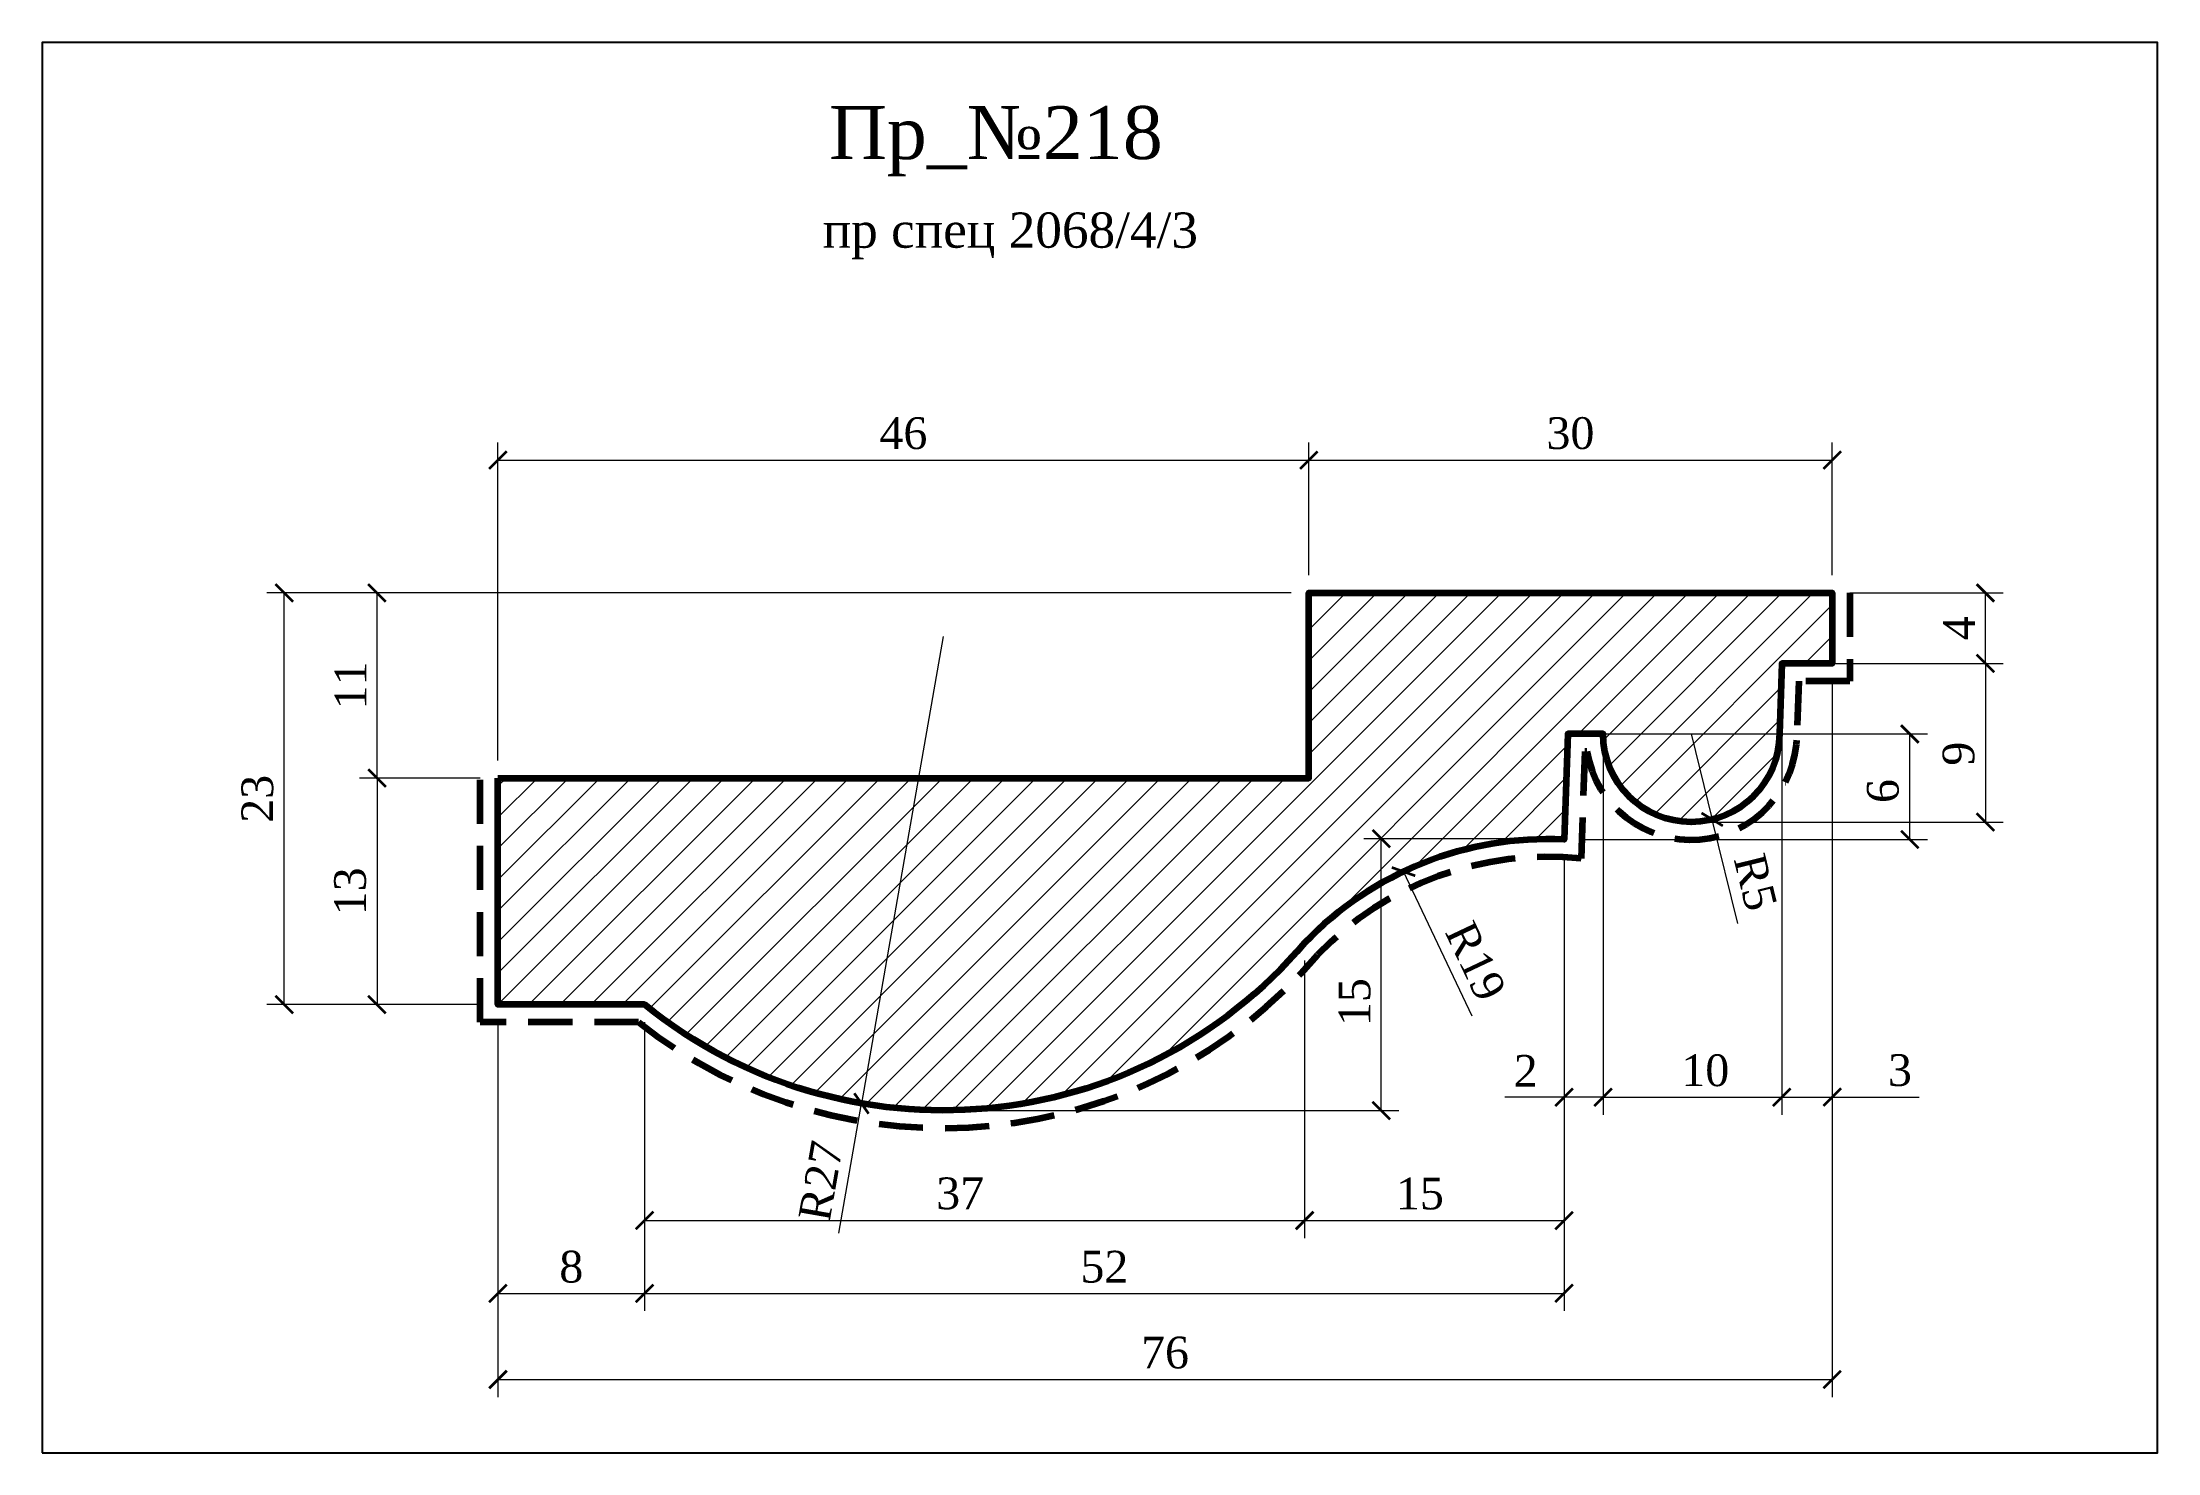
# Model space of a CAD drawing. Header units: millimetres. Extents: x 308964 to 309084, y -97386 to -97306.
import ezdxf

# ---------------------------------------------------------------- set-up
doc = ezdxf.new("R2010")
doc.units = ezdxf.units.MM
doc.header["$MEASUREMENT"] = 0
doc.linetypes.add('HIDDEN', pattern=[0.375, 0.25, -0.125])
doc.layers.add('Outside panel', color=7, linetype='Continuous', lineweight=18, true_color=0x7f5e57)
doc.layers.add('линия 50', color=1, linetype='Continuous', lineweight=140)
doc.layers.add('размеры в модели', color=7, linetype='Continuous')
doc.styles.add('ELECT', font='times.ttf')
doc.styles.get("Standard").update_dxf_attribs({"font": 'times.ttf'})
doc.dimstyles.new('M_1', dxfattribs={"dimtxt": 1.8, "dimasz": 1, "dimexe": 1, "dimexo": 1, "dimgap": 0.6, "dimtad": 1, "dimdec": 0, "dimdsep": 46, "dimtxsty": 'Standard', "dimblk": 'ARCHTICK', "dimcen": -5, "dimclrd": 7, "dimclre": 7, "dimclrt": 7, "dimadec": 0, "dimazin": 0, "dimtfac": 1, "dimtdec": 0, "dimtmove": 0, "dimatfit": 3, "dimfxl": 1, "dimtolj": 1, "dimtzin": 0, "dimlwd": 5, "dimlwe": 5, "dimarcsym": 0})

# ---------------------------------------------------------------- blocks, each defined once
blk = doc.blocks.new('_ArchTick')
at = {"color": 0, "linetype": 'ByBlock', "const_width": 0.15}
blk.add_lwpolyline([(-0.5, -0.5), (0.5, 0.5)], dxfattribs=at)
blk = doc.blocks.new('*D20')
at = {"layer": 'Defpoints', "color": 0, "ltscale": 1000, "transparency": 16777216}
for p in [(309040.17, -97351.36), (309050.54, -97351.36), (309015.56, -97366.78)]:
    blk.add_point(p, dxfattribs=at)
at = {"layer": 'размеры в модели', "color": 7, "lineweight": 5, "ltscale": 1000, "transparency": 16777216}
for p, q in [((309049.54, -97351.36), (309039.17, -97351.36)), ((309040.17, -97366.78), (309040.17, -97351.36)), ((309016.56, -97366.78), (309041.17, -97366.78))]:
    blk.add_line(p, q, dxfattribs=at)
for p, rotation in [((309040.17, -97351.36), 90), ((309040.17, -97366.78), 270)]:
    blk.add_blockref('_ArchTick', p, dxfattribs=dict(at, rotation=rotation))
at = {"layer": 'размеры в модели', "color": 7, "ltscale": 1000, "transparency": 16777216, "insert": (309038.66, -97360.63), "char_height": 1.8, "attachment_point": 5, "rotation": 90}
blk.add_mtext('\\A1;15', dxfattribs=at)
blk = doc.blocks.new('*D19')
at = {"layer": 'Defpoints', "color": 0, "ltscale": 1000, "transparency": 16777216}
for p in [(309050.54, -97351.41), (309035.82, -97357.27), (309050.54, -97373.02)]:
    blk.add_point(p, dxfattribs=at)
at = {"layer": 'размеры в модели', "color": 7, "lineweight": 5, "ltscale": 1000, "transparency": 16777216}
for p, q in [((309050.54, -97352.41), (309050.54, -97374.02)), ((309035.82, -97358.27), (309035.82, -97374.02)), ((309035.82, -97373.02), (309050.54, -97373.02))]:
    blk.add_line(p, q, dxfattribs=at)
at = {"layer": 'размеры в модели', "color": 7, "lineweight": 5, "ltscale": 1000, "transparency": 16777216, "rotation": 180}
blk.add_blockref('_ArchTick', (309035.82, -97373.02), dxfattribs=at)
at = {"layer": 'размеры в модели', "color": 7, "lineweight": 5, "ltscale": 1000, "transparency": 16777216}
blk.add_blockref('_ArchTick', (309050.54, -97373.02), dxfattribs=at)
at = {"layer": 'размеры в модели', "color": 7, "ltscale": 1000, "transparency": 16777216, "insert": (309042.36, -97371.5), "char_height": 1.8, "attachment_point": 5}
blk.add_mtext('\\A1;15', dxfattribs=at)
blk = doc.blocks.new('*D18')
at = {"layer": 'Defpoints', "color": 0, "ltscale": 1000, "transparency": 16777216}
for p in [(309035.82, -97357.27), (308998.38, -97360.77), (309035.82, -97373.01)]:
    blk.add_point(p, dxfattribs=at)
at = {"layer": 'размеры в модели', "color": 7, "lineweight": 5, "ltscale": 1000, "transparency": 16777216}
for p, q in [((309035.82, -97358.27), (309035.82, -97374.01)), ((308998.38, -97361.77), (308998.38, -97374.01)), ((308998.38, -97373.01), (309035.82, -97373.01))]:
    blk.add_line(p, q, dxfattribs=at)
at = {"layer": 'размеры в модели', "color": 7, "lineweight": 5, "ltscale": 1000, "transparency": 16777216, "rotation": 180}
blk.add_blockref('_ArchTick', (308998.38, -97373.01), dxfattribs=at)
at = {"layer": 'размеры в модели', "color": 7, "lineweight": 5, "ltscale": 1000, "transparency": 16777216}
blk.add_blockref('_ArchTick', (309035.82, -97373.01), dxfattribs=at)
at = {"layer": 'размеры в модели', "color": 7, "ltscale": 1000, "transparency": 16777216, "insert": (309016.28, -97371.49), "char_height": 1.8, "attachment_point": 5}
blk.add_mtext('\\A1;37', dxfattribs=at)
blk = doc.blocks.new('*D17')
at = {"layer": 'Defpoints', "color": 0, "ltscale": 1000, "transparency": 16777216}
for p in [(309041.43, -97353.23), (309049.63, -97370.52)]:
    blk.add_point(p, dxfattribs=at)
at = {"layer": 'размеры в модели', "color": 7, "lineweight": 5, "ltscale": 1000, "transparency": 16777216}
blk.add_line((309045.32, -97361.43), (309041.43, -97353.23), dxfattribs=at)
at = {"layer": 'размеры в модели', "color": 7, "lineweight": 5, "ltscale": 1000, "transparency": 16777216, "rotation": 115.3464012885633}
blk.add_blockref('_ArchTick', (309041.43, -97353.23), dxfattribs=at)
at = {"layer": 'размеры в модели', "color": 7, "ltscale": 1000, "transparency": 16777216, "insert": (309045.52, -97358.31), "char_height": 1.8, "attachment_point": 5, "rotation": 295.3464}
blk.add_mtext('\\A1;R19', dxfattribs=at)
blk = doc.blocks.new('*D16')
at = {"layer": 'Defpoints', "color": 0, "ltscale": 1000, "transparency": 16777216}
for p in [(309015.31, -97339.9), (309010.68, -97366.38)]:
    blk.add_point(p, dxfattribs=at)
at = {"layer": 'размеры в модели', "color": 7, "lineweight": 5, "ltscale": 1000, "transparency": 16777216}
for p in [(309015.31, -97339.9), (309009.39, -97373.73)]:
    blk.add_line(p, (309010.68, -97366.38), dxfattribs=at)
at = {"layer": 'размеры в модели', "color": 7, "lineweight": 5, "ltscale": 1000, "transparency": 16777216, "rotation": 80.07835540429238}
blk.add_blockref('_ArchTick', (309010.68, -97366.38), dxfattribs=at)
at = {"layer": 'размеры в модели', "color": 7, "ltscale": 1000, "transparency": 16777216, "insert": (309008.37, -97370.78), "char_height": 1.8, "attachment_point": 5, "rotation": 80.0784}
blk.add_mtext('\\A1;R27', dxfattribs=at)
blk = doc.blocks.new('*D15')
at = {"layer": 'Defpoints', "color": 0, "ltscale": 1000, "transparency": 16777216}
for p in [(309062.89, -97341.42), (309057.75, -97350.42), (309074.44, -97350.42)]:
    blk.add_point(p, dxfattribs=at)
at = {"layer": 'размеры в модели', "color": 7, "lineweight": 5, "ltscale": 1000, "transparency": 16777216}
for p, q in [((309063.89, -97341.42), (309075.44, -97341.42)), ((309074.44, -97341.42), (309074.44, -97350.42)), ((309058.75, -97350.42), (309075.44, -97350.42))]:
    blk.add_line(p, q, dxfattribs=at)
for p, rotation in [((309074.44, -97341.42), 90), ((309074.44, -97350.42), 270)]:
    blk.add_blockref('_ArchTick', p, dxfattribs=dict(at, rotation=rotation))
at = {"layer": 'размеры в модели', "color": 7, "ltscale": 1000, "transparency": 16777216, "insert": (309072.92, -97346.54), "char_height": 1.8, "attachment_point": 5, "rotation": 90}
blk.add_mtext('\\A1;9', dxfattribs=at)
blk = doc.blocks.new('*D14')
at = {"layer": 'Defpoints', "color": 0, "ltscale": 1000, "transparency": 16777216}
for p in [(309050.75, -97345.42), (309070.15, -97345.42), (309050.54, -97351.41)]:
    blk.add_point(p, dxfattribs=at)
at = {"layer": 'размеры в модели', "color": 7, "lineweight": 5, "ltscale": 1000, "transparency": 16777216}
for p, q in [((309051.75, -97345.42), (309071.15, -97345.42)), ((309070.15, -97351.41), (309070.15, -97345.42)), ((309051.54, -97351.41), (309071.15, -97351.41))]:
    blk.add_line(p, q, dxfattribs=at)
for p, rotation in [((309070.15, -97345.42), 90), ((309070.15, -97351.41), 270)]:
    blk.add_blockref('_ArchTick', p, dxfattribs=dict(at, rotation=rotation))
at = {"layer": 'размеры в модели', "color": 7, "ltscale": 1000, "transparency": 16777216, "insert": (309068.63, -97348.66), "char_height": 1.8, "attachment_point": 5, "rotation": 90}
blk.add_mtext('\\A1;6', dxfattribs=at)
blk = doc.blocks.new('*D13')
at = {"layer": 'Defpoints', "color": 0, "ltscale": 1000, "transparency": 16777216}
for p in [(309062.89, -97341.42), (309065.75, -97341.42), (309065.75, -97366.02)]:
    blk.add_point(p, dxfattribs=at)
at = {"layer": 'размеры в модели', "color": 7, "lineweight": 5, "ltscale": 1000, "transparency": 16777216}
for p, q in [((309062.89, -97342.42), (309062.89, -97367.02)), ((309065.75, -97342.42), (309065.75, -97367.02)), ((309062.89, -97366.02), (309065.75, -97366.02)), ((309065.75, -97366.02), (309070.69, -97366.02))]:
    blk.add_line(p, q, dxfattribs=at)
at = {"layer": 'размеры в модели', "color": 7, "lineweight": 5, "ltscale": 1000, "transparency": 16777216, "rotation": 180}
blk.add_blockref('_ArchTick', (309062.89, -97366.02), dxfattribs=at)
at = {"layer": 'размеры в модели', "color": 7, "lineweight": 5, "ltscale": 1000, "transparency": 16777216}
blk.add_blockref('_ArchTick', (309065.75, -97366.02), dxfattribs=at)
at = {"layer": 'размеры в модели', "color": 7, "ltscale": 1000, "transparency": 16777216, "insert": (309069.59, -97364.5), "char_height": 1.8, "attachment_point": 5}
blk.add_mtext('\\A1;3', dxfattribs=at)
blk = doc.blocks.new('*D12')
at = {"layer": 'Defpoints', "color": 0, "ltscale": 1000, "transparency": 16777216}
for p in [(309062.89, -97341.42), (309052.75, -97345.59), (309062.89, -97366.03)]:
    blk.add_point(p, dxfattribs=at)
at = {"layer": 'размеры в модели', "color": 7, "lineweight": 5, "ltscale": 1000, "transparency": 16777216}
for p, q in [((309062.89, -97342.42), (309062.89, -97367.03)), ((309052.75, -97346.59), (309052.75, -97367.03)), ((309052.75, -97366.03), (309062.89, -97366.03))]:
    blk.add_line(p, q, dxfattribs=at)
at = {"layer": 'размеры в модели', "color": 7, "lineweight": 5, "ltscale": 1000, "transparency": 16777216, "rotation": 180}
blk.add_blockref('_ArchTick', (309052.75, -97366.03), dxfattribs=at)
at = {"layer": 'размеры в модели', "color": 7, "lineweight": 5, "ltscale": 1000, "transparency": 16777216}
blk.add_blockref('_ArchTick', (309062.89, -97366.03), dxfattribs=at)
at = {"layer": 'размеры в модели', "color": 7, "ltscale": 1000, "transparency": 16777216, "insert": (309058.55, -97364.51), "char_height": 1.8, "attachment_point": 5}
blk.add_mtext('\\A1;10', dxfattribs=at)
blk = doc.blocks.new('*D10')
at = {"layer": 'Defpoints', "color": 0, "ltscale": 1000, "transparency": 16777216}
for p in [(309057.75, -97345.42), (309058.94, -97350.27)]:
    blk.add_point(p, dxfattribs=at)
at = {"layer": 'размеры в модели', "color": 7, "lineweight": 5, "ltscale": 1000, "transparency": 16777216}
for p in [(309057.75, -97345.42), (309060.4, -97356.18)]:
    blk.add_line(p, (309058.94, -97350.27), dxfattribs=at)
at = {"layer": 'размеры в модели', "color": 7, "lineweight": 5, "ltscale": 1000, "transparency": 16777216, "rotation": 103.8778120845479}
blk.add_blockref('_ArchTick', (309058.94, -97350.27), dxfattribs=at)
at = {"layer": 'размеры в модели', "color": 7, "ltscale": 1000, "transparency": 16777216, "insert": (309061.39, -97353.83), "char_height": 1.8, "attachment_point": 5, "rotation": 283.8778}
blk.add_mtext('\\A1;R5', dxfattribs=at)
blk = doc.blocks.new('*D4')
at = {"layer": 'Defpoints', "color": 0, "ltscale": 1000, "transparency": 16777216}
for p in [(308983.2, -97337.42), (309036.06, -97337.42), (308990.06, -97347.92)]:
    blk.add_point(p, dxfattribs=at)
at = {"layer": 'размеры в модели', "color": 7, "lineweight": 5, "ltscale": 1000, "transparency": 16777216}
for p, q in [((309035.06, -97337.42), (308982.2, -97337.42)), ((308983.2, -97347.92), (308983.2, -97337.42)), ((308989.06, -97347.92), (308982.2, -97347.92))]:
    blk.add_line(p, q, dxfattribs=at)
for p, rotation in [((308983.2, -97337.42), 90), ((308983.2, -97347.92), 270)]:
    blk.add_blockref('_ArchTick', p, dxfattribs=dict(at, rotation=rotation))
at = {"layer": 'размеры в модели', "color": 7, "ltscale": 1000, "transparency": 16777216, "insert": (308981.7, -97342.67), "char_height": 1.8, "attachment_point": 5, "rotation": 90}
blk.add_mtext('\\A1;11', dxfattribs=at)
blk = doc.blocks.new('*D11')
at = {"layer": 'Defpoints', "color": 0, "ltscale": 1000, "transparency": 16777216}
for p in [(309052.75, -97345.42), (309050.54, -97351.41), (309050.54, -97366.03)]:
    blk.add_point(p, dxfattribs=at)
at = {"layer": 'размеры в модели', "color": 7, "lineweight": 5, "ltscale": 1000, "transparency": 16777216}
for p, q in [((309052.75, -97346.42), (309052.75, -97367.03)), ((309050.54, -97352.41), (309050.54, -97367.03)), ((309050.54, -97366.03), (309047.17, -97366.03)), ((309052.75, -97366.03), (309050.54, -97366.03))]:
    blk.add_line(p, q, dxfattribs=at)
at = {"layer": 'размеры в модели', "color": 7, "lineweight": 5, "ltscale": 1000, "transparency": 16777216, "rotation": 180}
blk.add_blockref('_ArchTick', (309050.54, -97366.03), dxfattribs=at)
at = {"layer": 'размеры в модели', "color": 7, "lineweight": 5, "ltscale": 1000, "transparency": 16777216}
blk.add_blockref('_ArchTick', (309052.75, -97366.03), dxfattribs=at)
at = {"layer": 'размеры в модели', "color": 7, "ltscale": 1000, "transparency": 16777216, "insert": (309048.36, -97364.53), "char_height": 1.8, "attachment_point": 5}
blk.add_mtext('\\A1;2', dxfattribs=at)
blk = doc.blocks.new('*D8')
at = {"layer": 'Defpoints', "color": 0, "ltscale": 1000, "transparency": 16777216}
for p in [(309065.75, -97329.89), (309036.06, -97337.42), (309065.75, -97337.42)]:
    blk.add_point(p, dxfattribs=at)
at = {"layer": 'размеры в модели', "color": 7, "lineweight": 5, "ltscale": 1000, "transparency": 16777216}
for p, q in [((309036.06, -97336.42), (309036.06, -97328.89)), ((309065.75, -97336.42), (309065.75, -97328.89)), ((309036.06, -97329.89), (309065.75, -97329.89))]:
    blk.add_line(p, q, dxfattribs=at)
at = {"layer": 'размеры в модели', "color": 7, "lineweight": 5, "ltscale": 1000, "transparency": 16777216, "rotation": 180}
blk.add_blockref('_ArchTick', (309036.06, -97329.89), dxfattribs=at)
at = {"layer": 'размеры в модели', "color": 7, "lineweight": 5, "ltscale": 1000, "transparency": 16777216}
blk.add_blockref('_ArchTick', (309065.75, -97329.89), dxfattribs=at)
at = {"layer": 'размеры в модели', "color": 7, "ltscale": 1000, "transparency": 16777216, "insert": (309050.9, -97328.37), "char_height": 1.8, "attachment_point": 5}
blk.add_mtext('\\A1;30', dxfattribs=at)
blk = doc.blocks.new('*D5')
at = {"layer": 'Defpoints', "color": 0, "ltscale": 1000, "transparency": 16777216}
for p in [(309036.06, -97329.89), (309036.06, -97337.42), (308990.06, -97347.92)]:
    blk.add_point(p, dxfattribs=at)
at = {"layer": 'размеры в модели', "color": 7, "lineweight": 5, "ltscale": 1000, "transparency": 16777216}
for p, q in [((308990.06, -97346.92), (308990.06, -97328.89)), ((309036.06, -97336.42), (309036.06, -97328.89)), ((308990.06, -97329.89), (309036.06, -97329.89))]:
    blk.add_line(p, q, dxfattribs=at)
at = {"layer": 'размеры в модели', "color": 7, "lineweight": 5, "ltscale": 1000, "transparency": 16777216, "rotation": 180}
blk.add_blockref('_ArchTick', (308990.06, -97329.89), dxfattribs=at)
at = {"layer": 'размеры в модели', "color": 7, "lineweight": 5, "ltscale": 1000, "transparency": 16777216}
blk.add_blockref('_ArchTick', (309036.06, -97329.89), dxfattribs=at)
at = {"layer": 'размеры в модели', "color": 7, "ltscale": 1000, "transparency": 16777216, "insert": (309013.06, -97328.37), "char_height": 1.8, "attachment_point": 5}
blk.add_mtext('\\A1;46', dxfattribs=at)
blk = doc.blocks.new('*D7')
at = {"layer": 'Defpoints', "color": 0, "ltscale": 1000, "transparency": 16777216}
for p in [(308990.06, -97347.92), (308983.2, -97360.77), (308990.06, -97360.77)]:
    blk.add_point(p, dxfattribs=at)
at = {"layer": 'размеры в модели', "color": 7, "lineweight": 5, "ltscale": 1000, "transparency": 16777216}
for p, q in [((308989.06, -97347.92), (308982.2, -97347.92)), ((308983.2, -97347.92), (308983.2, -97360.77)), ((308989.06, -97360.77), (308982.2, -97360.77))]:
    blk.add_line(p, q, dxfattribs=at)
for p, rotation in [((308983.2, -97347.92), 90), ((308983.2, -97360.77), 270)]:
    blk.add_blockref('_ArchTick', p, dxfattribs=dict(at, rotation=rotation))
at = {"layer": 'размеры в модели', "color": 7, "ltscale": 1000, "transparency": 16777216, "insert": (308981.68, -97354.35), "char_height": 1.8, "attachment_point": 5, "rotation": 90}
blk.add_mtext('\\A1;13', dxfattribs=at)
blk = doc.blocks.new('*D6')
at = {"layer": 'Defpoints', "color": 0, "ltscale": 1000, "transparency": 16777216}
for p in [(308977.94, -97337.42), (309036.06, -97337.42), (308990.06, -97360.77)]:
    blk.add_point(p, dxfattribs=at)
at = {"layer": 'размеры в модели', "color": 7, "lineweight": 5, "ltscale": 1000, "transparency": 16777216}
for p, q in [((309035.06, -97337.42), (308976.94, -97337.42)), ((308977.94, -97360.77), (308977.94, -97337.42)), ((308989.06, -97360.77), (308976.94, -97360.77))]:
    blk.add_line(p, q, dxfattribs=at)
for p, rotation in [((308977.94, -97337.42), 90), ((308977.94, -97360.77), 270)]:
    blk.add_blockref('_ArchTick', p, dxfattribs=dict(at, rotation=rotation))
at = {"layer": 'размеры в модели', "color": 7, "ltscale": 1000, "transparency": 16777216, "insert": (308976.42, -97349.1), "char_height": 1.8, "attachment_point": 5, "rotation": 90}
blk.add_mtext('\\A1;23', dxfattribs=at)
blk = doc.blocks.new('*D3')
at = {"layer": 'Defpoints', "color": 0, "ltscale": 1000, "transparency": 16777216}
for p in [(309065.75, -97341.42), (308990.06, -97360.77), (309065.75, -97382.04)]:
    blk.add_point(p, dxfattribs=at)
at = {"layer": 'размеры в модели', "color": 7, "lineweight": 5, "ltscale": 1000, "transparency": 16777216}
for p, q in [((309065.75, -97342.42), (309065.75, -97383.04)), ((308990.06, -97361.77), (308990.06, -97383.04)), ((308990.06, -97382.04), (309065.75, -97382.04))]:
    blk.add_line(p, q, dxfattribs=at)
at = {"layer": 'размеры в модели', "color": 7, "lineweight": 5, "ltscale": 1000, "transparency": 16777216, "rotation": 180}
blk.add_blockref('_ArchTick', (308990.06, -97382.04), dxfattribs=at)
at = {"layer": 'размеры в модели', "color": 7, "lineweight": 5, "ltscale": 1000, "transparency": 16777216}
blk.add_blockref('_ArchTick', (309065.75, -97382.04), dxfattribs=at)
at = {"layer": 'размеры в модели', "color": 7, "ltscale": 1000, "transparency": 16777216, "insert": (309027.9, -97380.52), "char_height": 1.8, "attachment_point": 5}
blk.add_mtext('\\A1;76', dxfattribs=at)

msp = doc.modelspace()

# ---------------------------------------------------------------- hatches: boundary and pattern name
at = {"layer": 'Outside panel', "ltscale": 1000}
h = msp.add_hatch(dxfattribs=at)
h.set_pattern_fill('ANSI31', color=256, scale=10)
h.set_pattern_definition([(45, (-438.8267, -6745.755), (-0.8838834765, 0.8838834765), [])])
h.paths.add_polyline_path([(309050.75, -97345.42), (309052.75, -97345.42, 1), (309062.75, -97345.42), (309062.89, -97341.42), (309065.75, -97341.42), (309065.75, -97337.42), (309036.06, -97337.42), (309036.06, -97347.92), (308990.06, -97347.92), (308990.06, -97360.77), (308998.38, -97360.77, 0.407995), (309035.82, -97357.27, -0.216673), (309050.54, -97351.41)])

# ---------------------------------------------------------------- linework, layer by layer
at = {"color": 6, "ltscale": 1000}
msp.add_lwpolyline([(308964.21, -97386.19), (309084.21, -97386.19), (309084.21, -97306.19), (308964.21, -97306.19)], close=True, dxfattribs=at)
at = {"layer": 'линия 50', "color": 1, "linetype": 'HIDDEN', "ltscale": 10, "true_color": 0xff0909}
msp.add_lwpolyline([(309066.75, -97337.42), (309066.75, -97342.42), (309063.85, -97342.42), (309063.75, -97345.44, -0.918192), (309051.83, -97346.42), (309051.71, -97346.42), (309051.5, -97352.49, 0.230909), (309036.56, -97357.94, -0.40393), (308998.03, -97361.77), (308989.06, -97361.77), (308989.06, -97347.92)], format="xyb", dxfattribs=at)
at = {"layer": 'линия 50', "color": 7}
msp.add_lwpolyline([(308990.06, -97347.92), (309036.06, -97347.92), (309036.06, -97337.42), (309065.75, -97337.42), (309065.75, -97341.42), (309062.89, -97341.42), (309062.75, -97345.42, -1), (309052.75, -97345.42), (309050.75, -97345.42), (309050.54, -97351.41, 0.216673), (309035.82, -97357.27, -0.407995), (308998.38, -97360.77), (308990.06, -97360.77), (308990.06, -97347.92)], format="xyb", dxfattribs=at)

# ---------------------------------------------------------------- texts
at = {"color": 5, "ltscale": 1000, "style": 'ELECT'}
msp.add_text('Пр_№218', height=3, dxfattribs=at).set_placement((309008.85, -97312.81))
at = {"layer": 'размеры в модели', "color": 7, "ltscale": 1000, "style": 'ELECT'}
msp.add_text('пр спец 2068/4/3 ', height=2, dxfattribs=at).set_placement((309008.48, -97317.84))

# ---------------------------------------------------------------- dimensions: what is measured, and where the dimension line sits
at = {"layer": 'размеры в модели', "color": 0, "ltscale": 1000}
for base, p1, p2, picture, middle in [((309036.06, -97329.89), (308990.06, -97347.92), (309036.06, -97337.42), '*D5', (309013.06, -97328.37)), ((309065.75, -97329.89), (309036.06, -97337.42), (309065.75, -97337.42), '*D8', (309050.9, -97328.37)), ((309050.54, -97366.03), (309052.75, -97345.42), (309050.54, -97351.41), '*D11', (309048.36, -97364.53))]:
    dim = msp.add_linear_dim(base=base, p1=p1, p2=p2, dimstyle='M_1', dxfattribs=at)
    dim.commit()
    dim.dimension.update_dxf_attribs({"geometry": picture, "text_midpoint": middle})
for base, p1, p2, picture, middle in [((308977.94, -97337.42), (308990.06, -97360.77), (309036.06, -97337.42), '*D6', (308977.94, -97349.1)), ((308983.1983384, -97337.42083933), (308990.06114792, -97347.92083933), (309036.06114792, -97337.42083933), '*D4', (308983.1983384, -97342.67083933))]:
    dim = msp.add_linear_dim(base=base, p1=p1, p2=p2, angle=90, dimstyle='M_1', dxfattribs=at)
    dim.commit()
    dim.dimension.update_dxf_attribs({"geometry": picture, "text_midpoint": middle, "dimtype": 128})
msp.add_linear_dim(base=(309074.44, -97337.42), p1=(309065.75, -97341.42), p2=(309065.75, -97337.42), angle=90, dimstyle='M_1', dxfattribs=at).render()
at = {"layer": 'размеры в модели', "color": 5, "ltscale": 1000}
dim = msp.add_radius_dim(center=(309015.31, -97339.9), mpoint=(309010.68, -97366.38), dimstyle='M_1', dxfattribs=at)
dim.commit()
dim.dimension.update_dxf_attribs({"geometry": '*D16', "text_midpoint": (309008.37, -97370.78)})
at = {"layer": 'размеры в модели', "color": 0, "ltscale": 1000}
dim = msp.add_linear_dim(base=(309065.75, -97382.04), p1=(308990.06, -97360.77), p2=(309065.75, -97341.42), dimstyle='M_1', dxfattribs=at)
dim.commit()
dim.dimension.update_dxf_attribs({"geometry": '*D3', "text_midpoint": (309027.9, -97382.04), "dimtype": 128})
at = {"layer": 'размеры в модели', "color": 5, "ltscale": 1000}
for base, p1, p2, picture, middle in [((309062.89, -97366.03), (309052.75, -97345.59), (309062.89, -97341.42), '*D12', (309058.55, -97366.03)), ((309065.75, -97366.02), (309062.89, -97341.42), (309065.75, -97341.42), '*D13', (309069.59, -97366.02)), ((309050.54, -97373.02), (309035.82, -97357.27), (309050.54, -97351.41), '*D19', (309042.36, -97373.02)), ((309035.82, -97373.01), (308998.38, -97360.77), (309035.82, -97357.27), '*D18', (309016.28, -97373.01))]:
    dim = msp.add_linear_dim(base=base, p1=p1, p2=p2, dimstyle='M_1', dxfattribs=at)
    dim.commit()
    dim.dimension.update_dxf_attribs({"geometry": picture, "text_midpoint": middle, "dimtype": 128})
for base, p1, p2, picture, middle in [((309074.44, -97350.42), (309062.89, -97341.42), (309057.75, -97350.42), '*D15', (309074.44, -97346.54)), ((309070.15, -97345.42), (309050.54, -97351.41), (309050.75, -97345.42), '*D14', (309070.15, -97348.66)), ((309040.17, -97351.36), (309015.56, -97366.78), (309050.54, -97351.36), '*D20', (309040.17, -97360.63))]:
    dim = msp.add_linear_dim(base=base, p1=p1, p2=p2, angle=90, dimstyle='M_1', dxfattribs=at)
    dim.commit()
    dim.dimension.update_dxf_attribs({"geometry": picture, "text_midpoint": middle, "dimtype": 128})
at = {"layer": 'размеры в модели', "color": 0, "ltscale": 1000}
dim = msp.add_radius_dim(center=(309057.75, -97345.42), mpoint=(309058.94, -97350.27), dimstyle='M_1', dxfattribs=at)
dim.commit()
dim.dimension.update_dxf_attribs({"geometry": '*D10', "text_midpoint": (309061.39, -97353.83)})
dim = msp.add_linear_dim(base=(308983.2, -97360.77), p1=(308990.06, -97347.92), p2=(308990.06, -97360.77), angle=90, dimstyle='M_1', dxfattribs=at)
dim.commit()
dim.dimension.update_dxf_attribs({"geometry": '*D7', "text_midpoint": (308981.68, -97354.35)})
for base, p1, p2 in [((309050.54, -97377.15), (308998.38, -97360.77), (309050.54, -97351.41)), ((308998.38, -97377.15), (308990.06, -97360.77), (308998.38, -97360.77))]:
    msp.add_linear_dim(base=base, p1=p1, p2=p2, dimstyle='M_1', dxfattribs=at).render()
at = {"layer": 'размеры в модели', "color": 5, "ltscale": 1000}
dim = msp.add_radius_dim(center=(309049.63, -97370.52), mpoint=(309041.43, -97353.23), dimstyle='M_1', dxfattribs=at)
dim.commit()
dim.dimension.update_dxf_attribs({"geometry": '*D17', "text_midpoint": (309044.15, -97358.96), "dimtype": 132})

doc.saveas('drawing.dxf')
